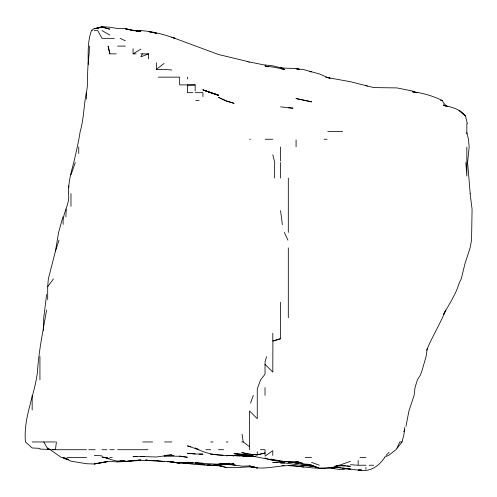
<?xml version="1.0" encoding="UTF-8"?>
<svg xmlns="http://www.w3.org/2000/svg" width="497" height="497" viewBox="0 0 497 497"><rect width="100%" height="100%" fill="white"/><g stroke="black" fill="none" stroke-linecap="round" stroke-linejoin="round"><path stroke-width="0.75" d="M86.323 92.672C83.72 105.501 83.925 118.777 80.185 131.481C78.588 141.937 76.116 152.219 73.786 162.525C70.947 172.627 68.269 183.014 68.524 193.575C70.239 204.497 61.796 213.598 63.218 224.327M89.404 46.097L89.149 53.862A179.336 179.336 0 0 0 87.609 77.147L87.503 84.906L86.503 92.672L86.503 99.133M65.884 216.86L66.244 209.1M274.35 178.05L274.711 162.525L272.791 154.766M43.419 330.468L43.748 317.763L46.6 294.479M47.693 299.585L47.693 286.719L48.339 278.954L55.453 251.165L58.609 232.385L62.939 216.86M404.738 427.364L403.999 434.192L402.067 441.957L395.879 449.717L389.219 455.016L384.566 457.172M55.453 449.717L56.391 441.957M280.55 302.238L280.55 338.73L272.903 341.048L272.791 372.098L265.025 364.338M427.258 348.813L426.091 356.573L421.562 372.098L420.263 375.297L417.381 379.857L415.02 387.623L414.113 395.382L408.944 410.907L405.962 426.432M46.575 310.004C43.121 330.66 38.691 351.149 37.449 372.098C34.573 395.544 23.154 418.02 25.465 441.957L32.168 447.983L39.934 448.356M459.073 283.514C455.743 294.597 448.921 304.375 443.548 314.576L445.778 310.004C440.255 323.814 432.291 336.488 426.619 350.223M101.32 27.378L94.262 28.534L91.46 30.572C87.491 41.394 88.168 53.111 88.23 64.442M266.585 356.573L265.025 361.81L265.025 374.21L260.627 379.857L257.266 388.909L257.266 418.673L249.5 410.907L249.5 449.717M59 240.144L55.453 251.258M70.978 174.882L75.314 162.525M250.569 403.148L253.302 395.382M396.979 448.114L399.818 441.957L402.067 441.957M142.378 53.862L140.837 56.844L148.597 53.862L148.597 58.795M403.75 431.663L404.738 429.768M459.073 283.097L461.259 278.954L465.024 263.429L470.094 247.91L471.56 240.144L472.075 209.1L470.081 193.575M192.848 92.672L187.406 92.672L187.586 84.906M47.693 286.719L53.427 278.954M384.659 457.482C378.689 466.584 369.488 472.535 358.169 470.044L360.99 469.907M386.026 455.382L389.219 452.245M156.362 62.784L156.362 69.381L164.122 63.423M265.025 456.153L272.791 450.68L272.791 455.469M133.072 48.675L133.072 53.862L140.837 49.128M339.445 465.242L350.41 461.303M96.381 28.584L102.028 26.596L109.787 27.242L117.553 28.522L125.312 28.615L133.072 30.572L125.312 28.615M346.173 468.528L342.644 469.702L334.885 468.845L329.238 467.373M272.791 333.288L272.791 341.048L280.55 338.73M99.201 27.813L94.262 28.776L102.028 26.857L109.787 29.168L102.73 27.434M336.879 465.708L339.538 465.242C325.61 470.709 310.482 467.503 296.075 466.074C280.451 463.701 264.901 471.218 249.5 466.379L257.266 467.839L249.5 466.453L253.029 466.782M139.955 30.572C151.79 31.174 163.755 34.336 174.938 38.337L171.881 37.225L218.456 54.496L248.121 61.622M140.837 30.572L136.6 31.05L140.837 30.603L134.625 30.578M43.792 441.957L47.693 448.772L47.693 447.965L61.386 457.482L63.218 457.482L70.978 461.173L86.503 463.726L94.262 463.999L107.669 461.483L94.262 463.931L109.787 461.396L117.553 461.93L140.837 460.433L156.362 460.769L179.647 462.688L193.053 462.906M125.312 461.452L140.837 459.949L125.312 461.452L117.553 461.042M282.004 465.664L284.178 465.453M334.885 466.056L342.644 465.453L337.003 465.826L345.471 465.826M213.275 465.242L217.717 464.943M55.453 449.487L51.707 449.717L86.503 449.717M189.525 462.44L179.647 462.378L218.456 464.21L226.216 463.558L218.456 464.148L226.216 464.142L233.981 463.31L232.428 463.359M361.698 469.907L358.169 470.1L334.885 467.192L341.234 467.783M166.942 455.134L171.881 454.892L156.362 456.991L140.837 456.532L142.248 456.488M144.366 456.494L133.072 456.613L136.955 456.501M49.812 449.474L39.934 449.077M187.406 85.211L195.172 84.906L195.172 91.094M234.683 455.42L241.741 455.153M277.73 462.452L272.791 462.626C286.62 461.626 300.064 466.708 313.924 465.944M284.787 462.794L280.55 462.931L284.433 462.844M213.02 454.246L210.691 454.314L223.11 455.103M227.769 463.502L229.322 463.452M234.758 455.314L248.09 455.401M50.023 449.282L47.693 449.307L50.296 449.636M326.343 468.05L319.36 468.106L311.6 465.807L303.835 465.242L311.6 465.894M234.758 455.028L238.635 455.003M91.46 30.572L92.138 30.572M94.262 30.572L97.729 30.572L102.028 38.337L114.329 38.337M117.553 46.097L125.312 46.097M110.185 53.862L116.217 53.862M133.072 53.862L136.116 53.862M140.837 53.862L148.597 53.862M156.362 69.381L164.122 69.381L171.881 70.009M158.35 77.147L179.647 77.147L179.647 84.906L195.172 84.906M195.172 92.672L202.931 92.672L202.931 96.611M415.449 92.672L416.921 92.672L412.504 91.044L396.979 87.919L373.694 87.584L350.41 81.707L325.678 77.246M195.781 100.431L199.129 100.431M440.398 100.431L442.237 100.431L443.548 102.86L446.294 106.016M327.778 131.481L342.644 131.481M249.5 139.241L250.413 139.241M265.162 139.241L272.791 139.241M324.15 139.241L327.119 139.241M32.168 441.957L55.453 441.957M142.782 441.957L152.61 441.957M164.544 441.957L171.881 441.957M210.691 441.957L213.039 441.957M226.216 441.957L228.017 441.957M241.741 441.957L243.207 441.957L249.5 446.691M88.746 449.717L95.2 449.717M102.028 449.717L106.843 449.717M109.787 449.717L114.173 449.717M117.553 449.717L147.944 449.717M205.845 449.717L210.691 449.717M218.456 449.717L223.693 449.717M260.434 449.717L265.025 449.717M66.94 457.482L86.503 457.482M109.787 457.482L112.241 457.482M305.152 457.482L311.6 457.482M359.983 457.482L365.929 457.482M206.46 464.968L218.456 465.242M365.929 465.242L358.169 465.242L358.169 460.52M369.203 465.242L373.694 465.242M247.953 455.445L234.758 455.339M303.835 465.459L311.6 465.472M240.188 455.836L231.155 455.507M157.139 460.477L158.686 460.502M226.216 467.478L218.456 465.447L213.424 465.242L218.456 465.447L226.216 467.478L233.981 467.677L249.5 466.876L255.147 467.273M242.449 455.003L248.09 455.184M199.048 454.022L202.931 454.14L195.172 454.009L187.406 453.239L195.172 453.904M250.917 455.998L253.737 456.097M153.536 460.458L156.362 460.557L154.244 460.483M120.373 460.967L125.312 461.141C117.012 462.769 109.707 458.545 102.028 457.016L105.55 457.482L109.079 458.656L105.78 457.482L107.097 457.681M148.597 460.477L164.122 461.458M195.172 462.987L202.931 463.279L196.582 462.956M327.119 467.957L333.475 468.211M119.665 460.961L125.312 461.21L122.492 460.992M255.856 456.575L229.744 455.482M288.31 465.689L296.075 466.074L303.835 467.099M282.669 462.458L284.787 462.57M174 455.674L164.122 455.935L179.647 456.296L187.406 457.265L179.647 455.998M309.482 71.686L311.6 71.816L319.36 73.954L326.84 77.147M156.362 460.464L158.475 460.595M222.687 466.012L195.172 464.459L183.176 462.931M312.302 465.938L313.713 466.024M342.644 468.634L350.41 469.125L342.644 467.913M205.05 464.875L195.172 463.328L198.701 463.8M250.917 455.693L241.741 455.19L226.216 455.724L233.981 455.426C220.861 456.171 206.764 454.5 195.172 448.021L198.868 449.717L187.406 445.884L190.935 446.735M183.176 462.98L187.406 463.266L179.647 463.179L167.651 461.471M94.262 455.339L102.028 455.886M174 462.222L168.353 461.396M176.82 462.434L178.237 462.539M242.449 456.004L249.5 456.544L243.151 455.973M350.41 464.683L357.753 465.242M302.462 465.354L301.089 465.242L311.6 465.788L318.652 467.646L296.075 462.962L281.259 461.011M174 462.266L171.881 462.086L179.647 463.179L171.881 461.98M176.118 462.446L178.237 462.62M223.395 463.918L233.981 464.894L241.741 466.161L249.5 465.944L257.266 467.907L249.5 465.875M298.194 463.148L292.547 462.49L298.194 463.092M226.216 464.223L235.497 465.242M329.238 467.422L332.064 467.677L330.648 467.397M339.929 465.44L350.41 466.329L346.881 465.969M288.31 107.719L292.988 108.191L280.55 106.849M191.643 462.427L193.053 462.639M230.453 455.476L233.981 455.848L231.155 455.469M248.798 455.457L241.741 454.699L250.917 455.73L249.5 455.538M169.061 461.477L171.881 461.781M265.025 64.964L272.791 65.828L283.383 68.412M203.64 464.447L205.05 464.608M207.87 464.925L210.691 465.242M291.136 462.328L288.31 461.999L291.136 462.328M226.924 463.943L229.042 464.204M231.155 464.459L233.981 464.801M134.488 30.752L140.837 31.559L125.312 28.925M329.238 467.497L333.475 468.037M200.111 463.993L201.521 464.179M289.726 461.962L291.136 462.173M293.255 462.483L296.075 462.9M195.874 462.993L202.931 464.086L195.874 462.918M250.917 455.817L241.741 454.227L233.981 453.55C249.649 454.923 264.913 459.122 280.55 461.042L270.71 458.986M252.327 456.041L253.737 456.265L252.327 456.004M280.55 68.692L284.856 69.381L272.791 67.039L265.025 66.107L268.554 66.853M298.896 462.148C287.62 460.526 275.723 462.987 265.025 457.911M416.921 92.672L412.504 91.889C422.835 92.815 432.887 96.033 442.237 100.431M249.5 61.97L265.025 65.132M302.424 463.036L296.075 461.682L303.835 463.875L312.066 465.242L306.661 464.03M282.675 68.406L280.55 67.921L296.075 68.586L299.598 69.381L296.075 68.741L303.835 69.642L311.6 71.816M63.218 458.427L68.859 459.75M296.075 461.508L298.896 462.173M210.691 92.79L218.456 95.026L202.931 89.92L218.456 95.381L202.931 89.839L210.461 92.672M63.218 457.482L68.157 459.24M311.6 462.372L319.36 465.242M247.699 61.622L249.5 62.28M447.076 106.594L443.548 105.258C451.549 106.979 460.067 109.017 465.242 115.956L459.073 110.303L465.503 115.956L467.323 123.716L466.838 123.716L466.832 133.805M447.785 106.693L443.548 104.898L444.691 105.718M365.929 85.515L367.345 86.149M120.119 38.337L125.312 40.773M102.028 30.572L109.787 35.082M284.377 232.385L287.906 240.144M466.838 132.68L468.454 139.241L469.174 147L467.59 162.525L470.212 193.575M242.051 434.192L243.207 441.957M280.55 210.61L282.377 224.619M68.661 185.81L68.822 187.226M465.832 162.525L466.838 176.056L466.838 147M365.929 467.428L365.929 469.398M296.075 139.862L296.075 146.876M288.31 178.05L288.31 232.385M288.31 247.91L288.31 317.763M280.55 147L280.55 161.022M280.55 162.525L280.55 178.05M265.025 387.623L265.025 395.382M265.025 450.301L265.025 455.072M257.266 451.779L257.266 454.475M187.406 77.147L187.406 78.992M102.028 26.596L102.028 27.26M78.743 147L78.743 153.598M70.978 193.575L70.978 206.354M39.934 356.573L39.934 379.857M32.168 395.382L32.168 409.975M265.025 453.04L257.266 454.836L249.5 454.364L257.266 454.749L265.025 453.04M342.644 465.534L341.29 465.453L342.644 465.54M210.691 465.304L209.784 465.242L210.691 465.341M257.266 454.836L249.5 454.215L241.741 452.624L249.5 454.165L257.266 454.836M147.187 460.11L145.776 459.949L147.187 460.123M334.885 467.907L331.356 467.41L334.885 467.907M311.6 101.829L296.075 98.561L311.6 101.829M156.362 33.231L148.597 31.591L156.362 33.274M202.931 464.745L195.172 463.074L202.931 464.776M233.981 103.301L226.216 101.028L218.456 97.35L226.216 100.885L233.981 103.301M329.946 78.222L327.119 77.302L329.946 78.215M109.787 53.465L108.147 46.097L109.787 53.862L109.787 53.465"/></g></svg>
